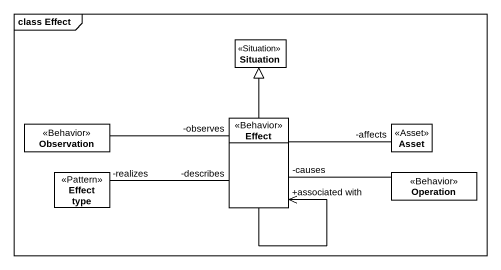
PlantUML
@startuml
mainframe class Effect
hide circle
hide empty members
class Situation <<Situation>>
class Observation <<Behavior>>
class Effect <<Behavior>>
class Asset <<Asset>>
class "Effect type" as Effect_type <<Pattern>>
class Operation <<Behavior>>
Observation -right- "-observes" Effect
Effect -up-|> Situation
Effect --> "+associated with" Effect
Effect -right- "-affects" Asset
Effect_type "-realizes" -right- "-describes" Effect
Operation -left- "-causes" Effect
@enduml
